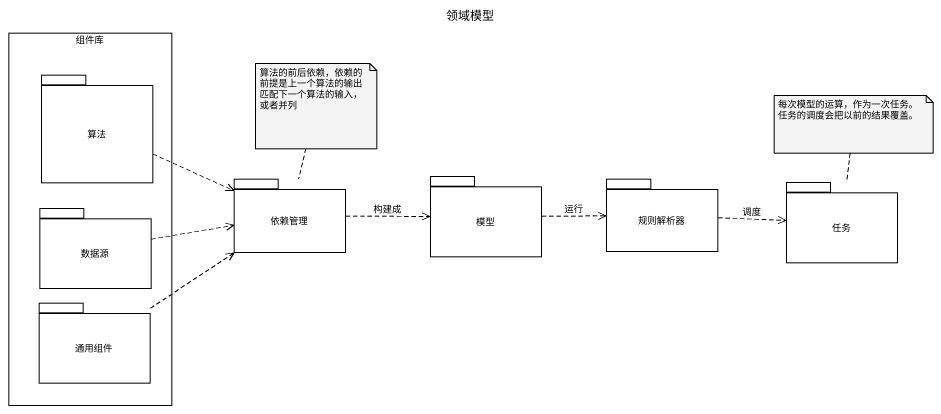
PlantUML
@startuml
title 领域模型
rectangle 组件库 {
  package 算法 {
  }
  package 数据源 {
  }
  package 通用组件 {
  }
}
package 依赖管理 {
}
package 模型 {
}
package 规则解析器 {
}
package 任务 {
}
算法 .right.> 依赖管理
依赖管理 .right.> 模型 : 构建成
模型 .right.> 规则解析器 : 运行
规则解析器 .right.> 任务 : 调度
数据源 .right.> 依赖管理
通用组件 .up.> 依赖管理
note top of 依赖管理 : 算法的前后依赖，依赖的前提是上一个算法的输出匹配下一个算法的输入，或者并列
note top of 任务 : 每次模型的运算，作为一次任务。任务的调度会把以前的结果覆盖。
@enduml
